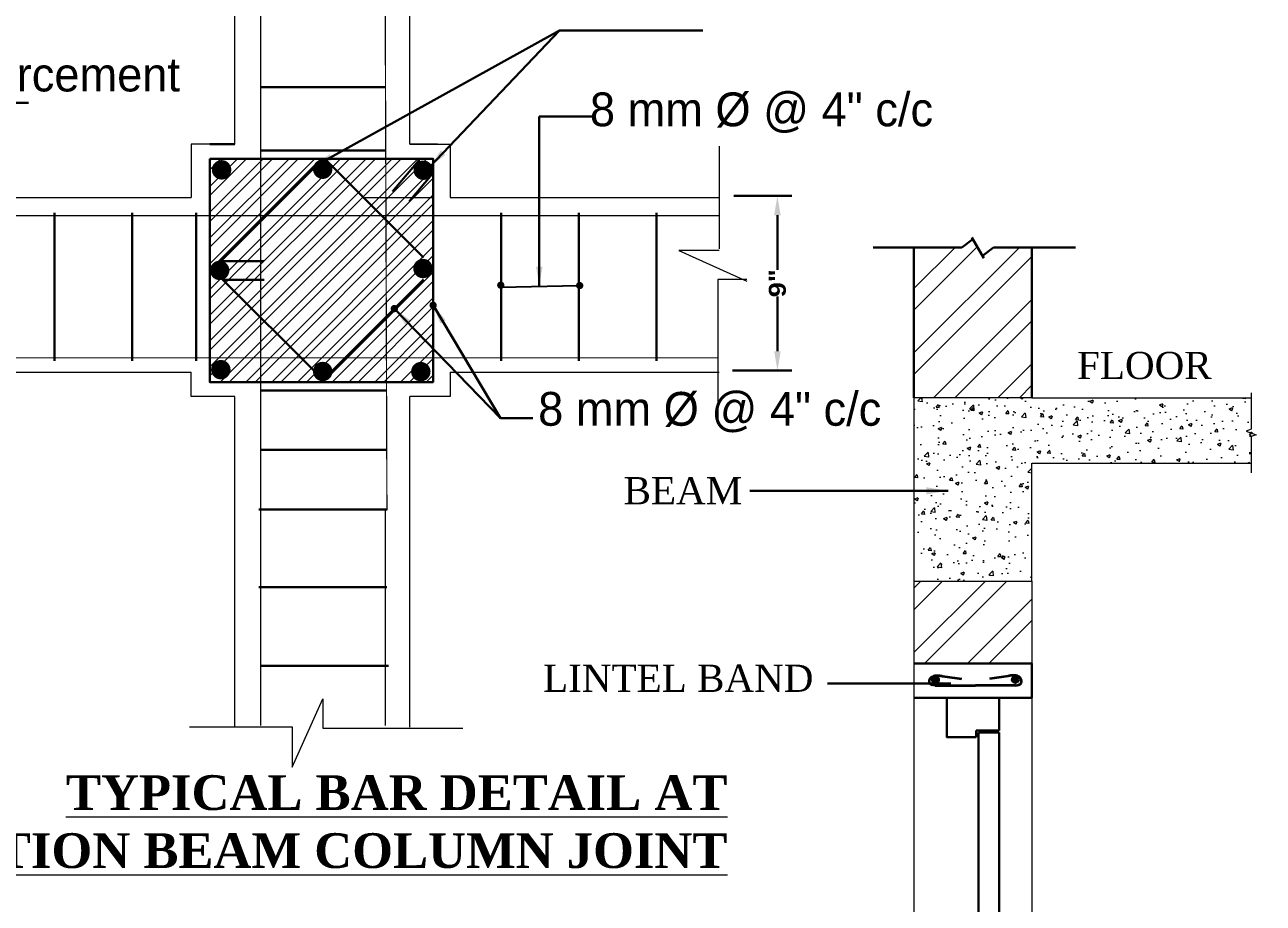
# Model space of a CAD drawing. Header units: inches. Extents: x 45643 to 70559, y -8725 to 1713.
# Drawn here: x 65596 to 66107, y -4993 to -4631 of the extents above; entities that cross this region are included whole.
import ezdxf

# ---------------------------------------------------------------- set-up
doc = ezdxf.new("R2010")
doc.units = ezdxf.units.IN
doc.header["$MEASUREMENT"] = 0
for name, color, linetype, lineweight in [('0line', 6, 'Continuous', 5), ('BEAM', 212, 'Continuous', 9), ('ELEVATION', 6, 'Continuous', 30), ('hatch', 30, 'Continuous', 5), ('REN', 140, 'Continuous', 35), ('STIRRUPS', 7, 'Continuous', 30), ('Text', 7, 'Continuous', 9), ('WALL', 240, 'Continuous', 30)]:
    doc.layers.add(name, color=color, linetype=linetype, lineweight=lineweight)
for name, color, linetype in [('DIM', 5, 'Continuous'), ('DIMENTION', 8, 'Continuous'), ('floorhatch', 43, 'Continuous')]:
    doc.layers.add(name, color=color, linetype=linetype)
doc.styles.add('Dks', font='ARIALN.TTF', dxfattribs={"height": 8})
doc.styles.add('m2', font='ARIALN.TTF', dxfattribs={"height": 7})
doc.styles.add('RomanS', font='stylu.ttf', dxfattribs={"height": 2})
doc.styles.add('S2', font='BKANT.TTF', dxfattribs={"height": 3})
doc.styles.get("Standard").update_dxf_attribs({"font": 'times.ttf'})
doc.styles.add('TITLE', font='arialbd.ttf')
doc.dimstyles.new('ARROW', dxfattribs={"dimscale": 0, "dimtxt": 7, "dimasz": 9, "dimexe": 6, "dimexo": 12, "dimgap": 2.75, "dimtad": 1, "dimdec": 0, "dimzin": 3, "dimdsep": 46, "dimlunit": 4, "dimtxsty": 'RomanS', "dimcen": 0.09375, "dimse1": 1, "dimse2": 1, "dimclrd": 1, "dimclre": 1, "dimclrt": 256, "dimadec": 0, "dimazin": 0, "dimtfac": 0.75, "dimtdec": 0, "dimtix": 1, "dimtmove": 0, "dimatfit": 3, "dimfxl": 1, "dimtolj": 1, "dimtzin": 0, "dimarcsym": 0})
doc.dimstyles.new('Dks', dxfattribs={"dimtxt": 8, "dimasz": 8, "dimexe": 6, "dimexo": 6, "dimgap": 0.03125, "dimtad": 0, "dimdec": 0, "dimzin": 0, "dimdsep": 46, "dimlunit": 3, "dimtxsty": 'Dks', "dimcen": 0.09375, "dimclrd": 256, "dimclre": 256, "dimclrt": 256, "dimadec": 0, "dimazin": 0, "dimtfac": 1, "dimtdec": 0, "dimtix": 1, "dimtmove": 2, "dimatfit": 3, "dimfxl": 1, "dimfrac": 2, "dimtolj": 1, "dimtzin": 0, "dimlwe": -1, "dimarcsym": 0})
doc.dimstyles.new('m1', dxfattribs={"dimtxt": 9, "dimasz": 8, "dimexe": 6, "dimexo": 6, "dimgap": 0.09, "dimtad": 0, "dimtoh": 1, "dimdec": 0, "dimzin": 0, "dimdsep": 46, "dimlunit": 3, "dimtxsty": 'm2', "dimcen": 0.09, "dimclrt": 4, "dimadec": 0, "dimazin": 0, "dimtfac": 1, "dimtdec": 0, "dimtofl": 0, "dimtmove": 2, "dimatfit": 3, "dimfxl": 1, "dimtolj": 1, "dimtzin": 0, "dimarcsym": 0})

# ---------------------------------------------------------------- blocks, each defined once
blk = doc.blocks.new('*D479')
at = {"layer": 'Defpoints', "color": 0, "transparency": 16777216}
for p in [(19483.05, 4100.27), (19482.47, 4028.27), (19507.02, 4028.27)]:
    blk.add_point(p, dxfattribs=at)
at = {"layer": 'DIM', "color": 0, "lineweight": -2, "transparency": 16777216}
for p, q in [((19489.05, 4100.27), (19513.02, 4100.27)), ((19507.02, 4092.27), (19507.02, 4069.78)), ((19507.02, 4036.27), (19507.02, 4058.76)), ((19488.47, 4028.27), (19513.02, 4028.27))]:
    blk.add_line(p, q, dxfattribs=at)
at = {"layer": 'DIM', "color": 0, "transparency": 16777216}
for points in [[(19505.69, 4092.27), (19508.36, 4092.27), (19507.02, 4100.27)], [(19505.69, 4036.27), (19508.36, 4036.27), (19507.02, 4028.27)]]:
    blk.add_solid(points, dxfattribs=at)
at = {"layer": 'DIM', "color": 4, "transparency": 16777216, "insert": (19507.02, 4064.27), "char_height": 7, "attachment_point": 5, "rotation": 90, "style": 'm2'}
blk.add_mtext('\\A1;{\\fArial Black|b0|i0|c0|p34;9"}', dxfattribs=at)
blk = doc.blocks.new('sa')
at = {"layer": 'hatch'}
h = blk.add_hatch(dxfattribs=at)
h.set_pattern_fill('STEEL', color=256, scale=60, style=0)
h.set_pattern_definition([(45, (-44558.107, 23346.2355), (-5.3033009, 5.3033009), []), (45, (-44558.107, 23349.9855), (-5.3033009, 5.3033009), [])])
h.paths.add_polyline_path([(19273.21, 4115.59), (19365.21, 4115.59), (19365.21, 4023.59), (19273.21, 4023.59)])
for p, q in [((19273.21, 4121.62), (19283.6, 4121.62)), ((19273.21, 4115.59), (19273.21, 4023.59)), ((19273.21, 4115.59), (19329.21, 4115.59)), ((19273.21, 4115.59), (19365.21, 4115.59)), ((19273.21, 4069.59), (19319.21, 4115.59)), ((19361.21, 4074.92), (19320.54, 4115.59)), ((19359.89, 4115.59), (19348.52, 4102.09)), ((19365.21, 4115.59), (19365.21, 4023.59)), ((19365.21, 4115.59), (19365.21, 4023.59)), ((19364.7, 4109.06), (19355.29, 4097.9)), ((19276.96, 4073.33), (19295.52, 4073.33)), ((19276.72, 4067.65), (19319.21, 4025.15)), ((19278.66, 4065.7), (19295.59, 4065.7)), ((19361.21, 4065.82), (19320.54, 4025.15)), ((19329.21, 4023.59), (19273.21, 4023.59)), ((19273.21, 4023.59), (19365.21, 4023.59))]:
    blk.add_line(p, q)
blk.add_lwpolyline([(19273.21, 4115.59), (19365.21, 4115.59), (19365.21, 4023.59), (19273.21, 4023.59)], close=True)
for points, const_width in [([(19276.08, 4111, 1), (19280.08, 4111, 1)], 4), ([(19317.74, 4111.26, 1), (19321.74, 4111.26, 1)], 4), ([(19359.16, 4110.84, 1), (19363.16, 4110.84, 1)], 4), ([(19275.28, 4069.57, 1), (19279.28, 4069.57, 1)], 4), ([(19359.03, 4070.34, 1), (19363.03, 4070.34, 1)], 4), ([(19392.32, 4063.48, 1), (19393.82, 4063.48, 1)], 1.5), ([(19424.83, 4063.33, 1), (19426.33, 4063.33, 1)], 1.5), ([(19348.48, 4053.84, 1), (19349.98, 4053.84, 1)], 1.5), ([(19364.46, 4055.21, 1), (19365.96, 4055.21, 1)], 1.5), ([(19275.77, 4028.67, 1), (19279.77, 4028.67, 1)], 4), ([(19317.74, 4027.91, -1), (19321.74, 4027.91, -1)], 4), ([(19358.14, 4027.85, 1), (19362.14, 4027.85, 1)], 4)]:
    blk.add_lwpolyline(points, format="xyb", close=True, dxfattribs=dict(const_width=const_width))
at = {"layer": 'DIM'}
for p, q in [((19319.21, 4115.59), (19319.88, 4115.59)), ((19274, 4070.37), (19275.36, 4069))]:
    blk.add_line(p, q, dxfattribs=at)
at = {"layer": 'DIM', "ltscale": 50}
blk.add_line((19393.06, 4062.73), (19424.76, 4063.41), dxfattribs=at)
at = {"layer": 'hatch', "ltscale": 50}
for p, q in [((19283.6, 4121.62), (19283.6, 4282.04)), ((19355.6, 4121.62), (19355.6, 4282.04)), ((19265.52, 4121.62), (19265.52, 4099.59)), ((19283.6, 4121.62), (19265.52, 4121.62)), ((19355.6, 4121.62), (19372.24, 4121.62)), ((19366.95, 4121.62), (19355.6, 4121.62)), ((19372.24, 4121.62), (19372.24, 4099.59)), ((19483.05, 4120.73), (19483.05, 4078.44)), ((19123.12, 4099.59), (19265.52, 4099.59)), ((19337.21, 4099.59), (19365.21, 4099.59)), ((19372.24, 4099.59), (19483.05, 4099.59)), ((19483.05, 4077.76), (19466.46, 4077.76)), ((19466.46, 4077.76), (19494.49, 4065.19)), ((19482.47, 4065.87), (19482.47, 4008.15)), ((19494.49, 4065.87), (19482.47, 4065.87)), ((19123.12, 4027.59), (19265.52, 4027.59)), ((19265.52, 4017.55), (19265.52, 4027.59)), ((19372.24, 4027.59), (19483.05, 4027.59)), ((19372.24, 4027.59), (19372.24, 4017.55)), ((19283.6, 4017.55), (19265.52, 4017.55)), ((19283.6, 3881.39), (19283.6, 4017.55)), ((19355.6, 3881.39), (19355.6, 4017.55)), ((19372.24, 4017.55), (19355.6, 4017.55)), ((19307.16, 3864.96), (19319.73, 3892.99)), ((19319.73, 3892.99), (19319.73, 3880.98)), ((19264.87, 3881.55), (19307.16, 3881.55)), ((19307.16, 3881.55), (19307.16, 3864.96)), ((19319.73, 3880.98), (19377.45, 3880.98))]:
    blk.add_line(p, q, dxfattribs=at)
at = {"layer": 'hatch'}
blk.add_line((19417.25, 4168.44), (19363.83, 4112.27), dxfattribs=at)
at = {"layer": 'REN', "ltscale": 50}
blk.add_line((19294.14, 3971.02), (19294.14, 3971.02), dxfattribs=at)
at = {"layer": 'REN', "ltscale": 50, "const_width": 0.5}
for points in [[(19294.14, 4281.83), (19294.14, 4175.02), (19294.14, 4175.02), (19294.14, 3971.02), (19294.14, 3971.02), (19294.14, 3881.96)], [(19345.5, 3881.96), (19345.5, 3971.02), (19346.19, 3971.02), (19345.5, 4175.02), (19345.5, 4175.02), (19345.5, 4282.04)], [(19123.12, 4092.16), (19483.05, 4092.16)], [(19482.47, 4033.56), (19123.11, 4033.56)]]:
    blk.add_lwpolyline(points, dxfattribs=at)
at = {"layer": 'STIRRUPS'}
for p, q in [((19294.14, 4145.12), (19345.6, 4145.12)), ((19294.14, 4119.02), (19345.69, 4119.02)), ((19209.21, 4093.25), (19209.21, 4032.28)), ((19241.21, 4093.25), (19241.21, 4032.28)), ((19267.55, 4093.25), (19267.55, 4032.28)), ((19393.21, 4093.25), (19393.21, 4032.28)), ((19425.21, 4093.25), (19425.21, 4032.28)), ((19457.21, 4093.25), (19457.21, 4032.28)), ((19294.14, 4020.15), (19346.02, 4020.15)), ((19294.14, 3995.63), (19346.11, 3995.63)), ((19293.49, 3971.02), (19346.19, 3971.02)), ((19293.49, 3939.02), (19346.19, 3939.02)), ((19294.14, 3906.61), (19346.84, 3906.61))]:
    blk.add_line(p, q, dxfattribs=at)
at = {"layer": 'Text', "style": 'S2'}
for s, p in [('Beam Reinforcement', (19086.1, 4143.3)), ('8 mm %%c @ 4" c/c', (19429.79, 4128.96)), ('8 mm %%c @ 4" c/c', (19408.47, 4005.57))]:
    blk.add_text(s, height=13.92, dxfattribs=at).set_placement(p)
at = {"layer": 'Text', "insert": (19486.43, 3861.6), "char_height": 14.3333, "width": 374.5545, "attachment_point": 3, "style": 'TITLE'}
blk.add_mtext('{\\fTimes New Roman|b1|i0|c0|p18;\\LTYPICAL BAR DETAIL AT JUNCTION BEAM COLUMN JOINT}', dxfattribs=at)
at = {"layer": 'DIM'}
dim = blk.add_linear_dim(base=(19507.02, 4028.27), p1=(19483.05, 4100.27), p2=(19482.47, 4028.27), angle=90, text='{\\fArial Black|b0|i0|c0|p34;9"}', dimstyle='m1', dxfattribs=at)
dim.commit()
dim.dimension.update_dxf_attribs({"geometry": '*D479', "text_midpoint": (19507.02, 4064.27)})
at = {"layer": 'DIM', "ltscale": 50}
for points in [[(19316.25, 4112.43), (19417.25, 4168.44)], [(19363.83, 4112.27), (19417.25, 4168.44), (19476.26, 4168.44)], [(19177.21, 4092.16), (19172.58, 4138.66), (19198.52, 4138.66)], [(19408.91, 4063.07), (19408.91, 4132.94), (19431.33, 4132.94)], [(19349.23, 4053.84), (19393.01, 4008.65), (19390.89, 4010.84)], [(19365.21, 4055.21), (19393.01, 4008.65), (19406.31, 4008.65)]]:
    blk.add_leader(points, dimstyle='Dks', dxfattribs=at)
blk = doc.blocks.new('GHC')
at = {"layer": 'hatch'}
h = blk.add_hatch(dxfattribs=at)
h.set_pattern_fill('ANSI32', color=256, scale=50, style=0)
h.set_pattern_definition([(45, (-110498.282, -157945.586), (-13.2582521, 13.2582521), []), (45, (-110489.443, -157945.586), (-13.2582521, 13.2582521), [])])
h.paths.add_polyline_path([(74749.04, 5852.19), (74733.18, 5852.19), (74728.64, 5848.75), (74724.7, 5855.57), (74720.22, 5852.19), (74700.44, 5852.19), (74700.44, 5790.24), (74749.04, 5790.24)])
h = blk.add_hatch(dxfattribs=at)
h.set_pattern_fill('AR-CONC', color=256, scale=2, style=0)
h.set_pattern_definition([(50, (-110498.282, -157548.654), (14.34520365, -1.2550427), [1.5, -16.5]), (355, (-110498.282, -157548.654), (-2.7750267, 15.0438427), [1.2, -13.2]), (100.4514, (-110497.086, -157548.759), (11.5701876, 13.78879084), [1.2748038, -14.0228422]), (46.1842, (-110498.282, -157544.654), (21.344821, -3.3103803), [2.25, -24.75]), (96.6356, (-110496.503, -157544.93), (18.6932541, 19.4823574), [1.9122058, -21.03426]), (351.1842, (-110498.282, -157544.654), (18.693239, 19.482372), [1.8, -19.8]), (21, (-110496.282, -157545.654), (11.93814104, -8.0523778), [1.5, -16.5]), (326, (-110496.282, -157545.654), (4.8663066, 14.5030009), [1.2, -13.2]), (71.4514, (-110495.287, -157546.325), (16.8044526, 6.4506099), [1.2748038, -14.0228422]), (37.5, (-110498.2817, -157548.654), (0.24319711, 6.65787708), [0, -13.04, 0, -13.4, 0, -13.25]), (7.5, (-110498.282, -157548.654), (5.26139075, 7.88823424), [0, -7.64, 0, -12.74, 0, -5.05]), (327.5, (-110502.7417, -157548.654), (10.67644872, -0.45109743), [0, -5, 0, -15.6, 0, -20.7]), (317.5, (-110504.742, -157548.654), (11.6637234, 2.00209965), [0, -6.5, 0, -10.36, 0, -14.7])])
h.paths.add_polyline_path([(74839.39, 5775.24), (74841.45, 5775.99), (74837.33, 5777.49), (74839.39, 5778.24), (74839.39, 5790.24), (74749.04, 5790.24), (74700.44, 5790.24), (74700.44, 5714.64), (74749.04, 5714.64), (74749.04, 5763.24), (74839.39, 5763.24)])
h = blk.add_hatch(dxfattribs=at)
h.set_pattern_fill('ANSI32', color=256, scale=50, style=0)
h.set_pattern_definition([(45, (14643.37, 25780.146), (-13.258252, 13.258252), []), (45, (14652.21, 25780.146), (-13.258252, 13.258252), [])])
h.paths.add_polyline_path([(74749.04, 5412.93), (74700.44, 5412.93), (74700.44, 5388.34), (74720.22, 5388.34), (74724.7, 5391.72), (74728.64, 5384.9), (74733.18, 5388.34), (74749.04, 5388.34)])
h.paths.add_polyline_path([(74700.44, 5680.73), (74749.04, 5680.73), (74749.04, 5714.64), (74700.44, 5714.64)])
h = blk.add_hatch(dxfattribs=at)
h.set_pattern_fill('ANSI32', color=256, scale=50, style=0)
h.set_pattern_definition([(45, (-110498.282, -157993.586), (-13.2582521, 13.2582521), []), (45, (-110489.443, -157993.586), (-13.2582521, 13.2582521), [])])
h.paths.add_polyline_path([(74749.04, 5374.53), (74733.18, 5374.53), (74728.64, 5371.09), (74724.7, 5377.91), (74720.22, 5374.53), (74700.44, 5374.53), (74700.44, 5345.31), (74749.04, 5345.31)])
h = blk.add_hatch(dxfattribs=at)
h.set_pattern_fill('AR-CONC', color=256, scale=2, style=0)
h.set_pattern_definition([(50, (-110498.282, -157993.586), (14.34520365, -1.2550427), [1.5, -16.5]), (355, (-110498.282, -157993.586), (-2.7750267, 15.0438427), [1.2, -13.2]), (100.4514, (-110497.086, -157993.691), (11.5701876, 13.78879084), [1.2748038, -14.0228422]), (46.1842, (-110498.282, -157989.586), (21.344821, -3.3103803), [2.25, -24.75]), (96.6356, (-110496.503, -157989.862), (18.6932541, 19.4823574), [1.9122058, -21.03426]), (351.1842, (-110498.282, -157989.586), (18.693239, 19.482372), [1.8, -19.8]), (21, (-110496.282, -157990.586), (11.93814104, -8.0523778), [1.5, -16.5]), (326, (-110496.282, -157990.586), (4.8663066, 14.5030009), [1.2, -13.2]), (71.4514, (-110495.287, -157991.257), (16.8044526, 6.4506099), [1.2748038, -14.0228422]), (37.5, (-110498.2817, -157993.5863), (0.24319711, 6.65787708), [0, -13.04, 0, -13.4, 0, -13.25]), (7.5, (-110498.282, -157993.586), (5.26139075, 7.88823424), [0, -7.64, 0, -12.74, 0, -5.05]), (327.5, (-110502.7417, -157993.5863), (10.67644872, -0.45109743), [0, -5, 0, -15.6, 0, -20.7]), (317.5, (-110504.742, -157993.586), (11.6637234, 2.00209965), [0, -6.5, 0, -10.36, 0, -14.7])])
h.paths.add_polyline_path([(74839.39, 5330.31), (74841.45, 5331.06), (74837.33, 5332.56), (74839.39, 5333.31), (74839.39, 5345.31), (74749.04, 5345.31), (74700.44, 5345.31), (74700.44, 5269.71), (74749.04, 5269.71), (74749.04, 5318.31), (74839.39, 5318.31)])
at = {"layer": 'REN'}
for points in [[(74710.6, 5674.03, 1), (74708.03, 5674.03, 1)], [(74743.49, 5674.03, 1), (74740.93, 5674.03, 1)], [(74710.6, 5420.31, 1), (74708.03, 5420.31, 1)], [(74743.49, 5420.31, 1), (74740.93, 5420.31, 1)]]:
    blk.add_hatch(color=256, dxfattribs=at).paths.add_polyline_path(points)
at = {"layer": '0line'}
for p, q in [((74700.44, 5714.64), (74700.44, 5412.93)), ((74749.04, 5714.64), (74749.04, 5427.01)), ((74700.44, 5666.64), (74749.04, 5666.64))]:
    blk.add_line(p, q, dxfattribs=at)
at = {"layer": 'BEAM'}
for p, q in [((74749.04, 5790.24), (74839.39, 5790.24)), ((74749.04, 5763.24), (74839.39, 5763.24)), ((74749.04, 5345.31), (74839.39, 5345.31)), ((74749.04, 5318.31), (74839.39, 5318.31))]:
    blk.add_line(p, q, dxfattribs=at)
for points in [[(74749.04, 5790.24), (74700.44, 5790.24), (74700.44, 5714.64), (74749.04, 5714.64), (74749.04, 5763.24)], [(74749.04, 5345.31), (74700.44, 5345.31), (74700.44, 5269.71), (74749.04, 5269.71), (74749.04, 5318.31)]]:
    blk.add_lwpolyline(points, dxfattribs=at)
at = {"layer": 'hatch', "linetype": 'Continuous'}
blk.add_lwpolyline([(74839.39, 5792.24), (74839.39, 5777.24), (74837.33, 5776.49), (74841.45, 5774.99), (74839.39, 5774.24), (74839.39, 5759.24)], dxfattribs=at)
at = {"layer": 'REN'}
for p, q in [((74709.2, 5671.66), (74725.76, 5671.66)), ((74742.32, 5671.66), (74725.76, 5671.66)), ((74709.2, 5417.95), (74725.76, 5417.95)), ((74742.32, 5417.95), (74725.76, 5417.95))]:
    blk.add_line(p, q, dxfattribs=at)
for centre in [(74709.32, 5674.03), (74742.21, 5674.03), (74709.32, 5420.31), (74742.21, 5420.31)]:
    blk.add_circle(centre, 1.28, dxfattribs=at)
for points in [[(74709.36, 5671.64), (74706.9, 5672.62), (74707.38, 5674.83), (74709.09, 5675.76), (74710.78, 5675.81), (74712.26, 5675.57), (74719.98, 5674.43)], [(74742.17, 5671.64), (74744.62, 5672.62), (74744.15, 5674.83), (74742.43, 5675.76), (74740.74, 5675.81), (74739.26, 5675.57), (74731.54, 5674.43)], [(74709.36, 5417.93), (74706.9, 5418.9), (74707.38, 5421.12), (74709.09, 5422.04), (74710.78, 5422.09), (74712.26, 5421.85), (74719.98, 5420.71)], [(74742.17, 5417.93), (74744.62, 5418.9), (74744.15, 5421.12), (74742.43, 5422.04), (74740.74, 5422.09), (74739.26, 5421.85), (74731.54, 5420.71)]]:
    blk.add_spline(points, degree=3, dxfattribs=at)
at = {"layer": 'WALL'}
for p, q in [((74729.19, 5847.79), (74724.29, 5856.27)), ((74683.6, 5852.19), (74720.22, 5852.19)), ((74700.44, 5790.24), (74700.44, 5852.19)), ((74724.7, 5855.57), (74720.22, 5852.19)), ((74733.18, 5852.19), (74728.64, 5848.75)), ((74733.18, 5852.19), (74766.99, 5852.19)), ((74749.04, 5790.24), (74749.04, 5852.19)), ((74700.44, 5680.73), (74749.04, 5680.73)), ((74749.04, 5680.73), (74749.04, 5666.64)), ((74749.04, 5666.64), (74700.44, 5666.64)), ((74735.54, 5653.14), (74726.09, 5653.14)), ((74726.09, 5650.44), (74726.09, 5653.14)), ((74735.54, 5652.25), (74727.03, 5652.25)), ((74727.03, 5652.25), (74727.03, 5541.09)), ((74735.54, 5652.25), (74735.54, 5541.09)), ((74727.03, 5441.41), (74727.03, 5535.36)), ((74735.54, 5441.41), (74735.54, 5535.36)), ((74725.08, 5444.55), (74729.66, 5444.55)), ((74726.09, 5443.21), (74726.09, 5440.51)), ((74730.78, 5445.39), (74729.66, 5444.55)), ((74731.9, 5443.45), (74730.68, 5445.57)), ((74732.9, 5444.55), (74731.77, 5443.69)), ((74732.9, 5444.55), (74737.13, 5444.55)), ((74725.08, 5438.81), (74729.66, 5438.81)), ((74735.54, 5440.51), (74726.09, 5440.51)), ((74735.54, 5441.41), (74727.03, 5441.41)), ((74730.78, 5439.66), (74729.66, 5438.81)), ((74731.9, 5437.71), (74730.68, 5439.83)), ((74732.9, 5438.81), (74731.77, 5437.95)), ((74732.9, 5438.81), (74737.13, 5438.81)), ((74700.44, 5427.01), (74749.04, 5427.01)), ((74749.04, 5427.01), (74749.04, 5412.93)), ((74749.04, 5412.93), (74700.44, 5412.93)), ((74700.44, 5388.34), (74700.44, 5412.93)), ((74749.04, 5388.34), (74749.04, 5412.93)), ((74729.19, 5383.94), (74724.29, 5392.42)), ((74683.6, 5388.34), (74720.22, 5388.34)), ((74724.7, 5391.72), (74720.22, 5388.34)), ((74733.18, 5388.34), (74728.64, 5384.9)), ((74733.18, 5388.34), (74766.99, 5388.34)), ((74724.7, 5377.91), (74720.22, 5374.53)), ((74729.19, 5370.13), (74724.29, 5378.61)), ((74683.6, 5374.53), (74720.22, 5374.53)), ((74700.44, 5345.31), (74700.44, 5374.53)), ((74733.18, 5374.53), (74728.64, 5371.09)), ((74733.18, 5374.53), (74766.99, 5374.53)), ((74749.04, 5345.31), (74749.04, 5374.53))]:
    blk.add_line(p, q, dxfattribs=at)
for points in [[(74735.54, 5653.14), (74735.54, 5666.64), (74713.94, 5666.64), (74713.94, 5650.44), (74726.09, 5650.44)], [(74735.54, 5440.51), (74735.54, 5427.01), (74713.94, 5427.01), (74713.94, 5443.21), (74726.09, 5443.21)]]:
    blk.add_lwpolyline(points, dxfattribs=at)
at = {"layer": 'DIM', "color": 3}
blk.add_text('8 mm %%C @ 6" c/c', height=11.2, dxfattribs=at).set_placement((74567.61, 5350.69))
at = {"layer": 'DIM', "color": 3, "char_height": 11.2, "attachment_point": 9}
for s, insert in [('FLOOR', (74823.08, 5797.77)), ('\\A1;BEAM', (74629.72, 5746.29)), ('LINTEL BAND', (74659.04, 5669.01)), ('SILL BAND', (74659.04, 5420.51)), ('WALL', (74663.86, 5395.84)), ('FLOOR', (74833.49, 5354.69)), ('\\A1;BEAM', (74663.86, 5306.78))]:
    blk.add_mtext(s, dxfattribs=dict(at, insert=insert))
at = {"layer": 'floorhatch', "color": 7, "linetype": 'Continuous', "insert": (74732.2, 5233.65), "char_height": 17.1429, "attachment_point": 5}
blk.add_mtext('{\\fArial|b0|i0|c0|p34;\\LWALL SECTION DETAIL\\P\\fArial|b1|i0|c0|p34;\\H0.58333x;\\l\\C256;  SCALE:1/2"=1\'-0"}', dxfattribs=at)
at = {"layer": 'DIM'}
blk.add_leader([(74714.53, 5751.89), (74632.78, 5751.89)], dimstyle='ARROW', override={"dimscale": 1}, dxfattribs=at)
at = {"layer": 'DIMENTION', "ltscale": 50}
for points in [[(74715.58, 5672.51), (74664.86, 5672.51)], [(74715.58, 5424.01), (74664.86, 5424.01)], [(74715.58, 5399.34), (74664.86, 5399.34)], [(74715.58, 5310.28), (74664.86, 5310.28)]]:
    blk.add_leader(points, dimstyle='m1', dxfattribs=at)

msp = doc.modelspace()

# ---------------------------------------------------------------- block references
at = {"layer": 'ELEVATION'}
for name, p in [('sa', (46399.395, -8801.711)), ('GHC', (-8737.792, -10574.835))]:
    msp.add_blockref(name, p, dxfattribs=at)

doc.saveas('drawing.dxf')
